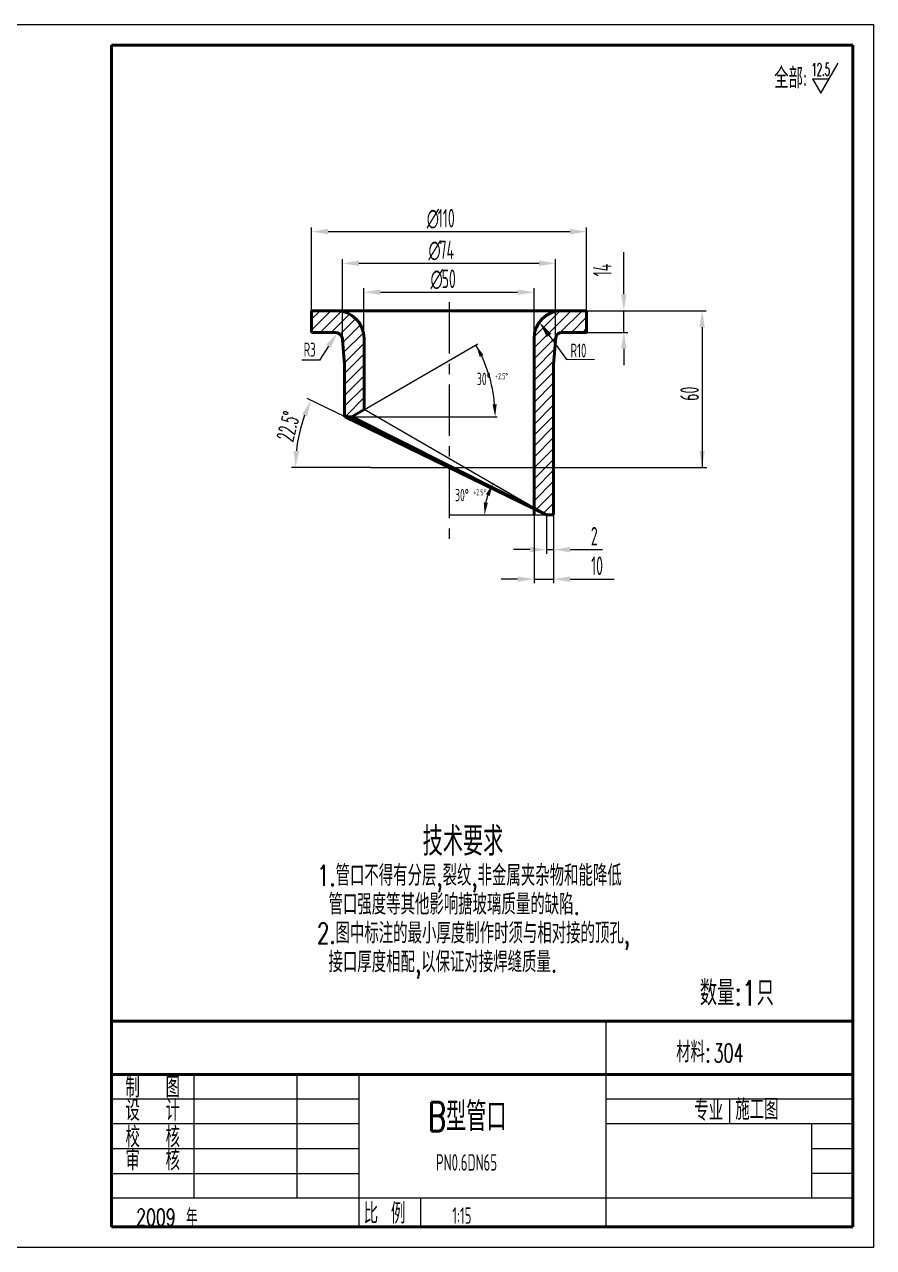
# Model space of a CAD drawing. Extents: x 2514 to 4956, y -860 to 401.
# Drawn here: x 4073.9 to 4280, y -403.4 to -106.4 of the extents above; entities that cross this region are included whole.
import ezdxf

# ---------------------------------------------------------------- set-up
doc = ezdxf.new("R2010")
doc.units = 0
doc.header["$LTSCALE"] = 5
doc.header["$MEASUREMENT"] = 0
doc.linetypes.add('CENTER', pattern=[2, 1.25, -0.25, 0.25, -0.25])
doc.layers.get('0').update_dxf_attribs({"linetype": 'CONTINUOUS', "lineweight": 18})
for name, color, linetype, lineweight in [('1', 1, 'CONTINUOUS', 40), ('2', 7, 'CENTER', 18), ('5', 7, 'CONTINUOUS', 18)]:
    doc.layers.add(name, color=color, linetype=linetype, lineweight=lineweight)
doc.styles.add('HZ', font='txt', dxfattribs={"width": 0.5, "bigfont": 'hztxt'})
doc.styles.get("Standard").update_dxf_attribs({"font": 'isocp.shx', "width": 0.707, "bigfont": 'hztxt.shx'})

msp = doc.modelspace()

# ---------------------------------------------------------------- linework, layer by layer
for p, q in [((4070.01675, -106.35588), (4280.01675, -106.35588)), ((4280.01675, -106.35588), (4280.01675, -403.35588)), ((4143.57988, -175.87211), (4143.57988, -155.6512)), ((4147.57988, -156.6512), (4206.32988, -156.6512)), ((4210.32988, -175.87211), (4210.32988, -155.6512)), ((4219.38563, -171.87211), (4219.38563, -161.61961)), ((4151.05709, -182.36164), (4151.05709, -163.3554)), ((4155.05709, -164.3554), (4198.79222, -164.3554)), ((4202.79222, -183.69562), (4202.79222, -163.3554)), ((4156.2686, -181.24113), (4156.2686, -170.37694)), ((4160.2686, -171.37694), (4193.57988, -171.37694)), ((4197.57988, -182.62211), (4197.57988, -170.37694)), ((4143.57988, -177.90973), (4145.61749, -175.87211)), ((4143.57988, -180.56138), (4148.26914, -175.87211)), ((4145.67079, -181.12211), (4150.80811, -175.9848)), ((4148.32244, -181.12211), (4152.77067, -176.67389)), ((4150.58633, -181.50988), (4154.29966, -177.79654)), ((4197.57988, -184.89769), (4206.60545, -175.87211)), ((4197.59099, -182.23492), (4203.94269, -175.88323)), ((4203.96105, -181.16817), (4209.2571, -175.87211)), ((4206.65875, -181.12211), (4210.32988, -177.45099)), ((4210.32988, -175.87211), (4220.38563, -175.87211)), ((4219.38563, -181.12211), (4219.38563, -175.87211)), ((4220.38563, -175.87211), (4230.26329, -175.87211)), ((4230.26329, -175.87211), (4239.40681, -175.87211)), ((4151.15453, -183.59333), (4155.45291, -179.29495)), ((4209.3104, -181.12211), (4210.32988, -180.10264)), ((4210.32988, -181.12211), (4220.38563, -181.12211)), ((4238.40681, -179.87211), (4238.40681, -213.91604)), ((4151.34892, -186.05059), (4156.1821, -181.21741)), ((4151.54331, -188.50785), (4156.32988, -183.72128)), ((4153.32988, -201.6108), (4183.91172, -183.9494)), ((4197.57988, -187.54934), (4202.87593, -182.25329)), ((4201.23875, -181.86728), (4205.47077, -187.67959)), ((4147.69861, -184.50251), (4145.50867, -187.85486)), ((4151.57675, -191.12605), (4156.32988, -186.37293)), ((4197.57988, -190.20099), (4202.63219, -185.14868)), ((4219.38563, -185.12211), (4219.38563, -189.12211)), ((4145.50867, -187.85486), (4141.22329, -187.85486)), ((4151.57675, -193.77771), (4156.32988, -189.02458)), ((4197.57988, -192.85264), (4202.4044, -188.02812)), ((4205.47077, -187.67959), (4212.26252, -187.66134)), ((4151.57675, -196.42936), (4156.32988, -191.67623)), ((4197.57988, -195.50429), (4202.333, -190.75116)), ((4151.57675, -199.08101), (4156.32988, -194.32788)), ((4197.57988, -198.15594), (4202.333, -193.40281)), ((4151.69861, -201.6108), (4156.32988, -196.97953)), ((4197.57988, -200.80759), (4202.333, -196.05447)), ((4197.57988, -203.45924), (4202.333, -198.70612)), ((4153.32988, -201.6108), (4188.64523, -201.6108)), ((4155.74413, -200.21694), (4156.32988, -199.63118)), ((4197.57988, -206.11089), (4202.333, -201.35777)), ((4197.57988, -208.76254), (4202.333, -204.00942)), ((4197.67292, -211.32115), (4202.333, -206.66107)), ((4197.67292, -213.9728), (4202.333, -209.31272)), ((4197.67292, -216.62445), (4202.333, -211.96437)), ((4157.95985, -213.91604), (4239.57832, -213.91604)), ((4176.95488, -213.91604), (4239.57832, -213.91604)), ((4197.67292, -219.2761), (4202.333, -214.61602)), ((4197.67292, -221.92776), (4202.333, -217.26767)), ((4197.67292, -224.57941), (4202.333, -219.91932)), ((4199.84982, -225.005), (4202.43736, -222.41746)), ((4176.95488, -225.4265), (4202.333, -225.4265)), ((4197.57988, -225.52631), (4197.57988, -242.04789)), ((4200.57988, -225.4265), (4200.57988, -234.87905)), ((4202.07997, -225.4265), (4202.35474, -225.15173)), ((4202.333, -225.4265), (4202.333, -234.87905)), ((4196.57988, -233.87905), (4192.57988, -233.87905)), ((4200.57988, -233.87905), (4202.333, -233.87905)), ((4206.333, -233.87905), (4214.223, -233.87905)), ((4202.333, -234.87905), (4202.333, -242.04789)), ((4193.57988, -241.04789), (4189.57988, -241.04789)), ((4197.57988, -241.04789), (4202.333, -241.04789)), ((4206.333, -241.04789), (4217.058, -241.04789)), ((4215.01675, -348.35588), (4215.01675, -398.35588)), ((4115.01675, -361.35588), (4115.01675, -391.35588)), ((4140.01675, -361.35588), (4140.01675, -391.35588)), ((4155.01675, -361.35588), (4155.01675, -398.35588)), ((4155.01675, -367.35588), (4095.01675, -367.35588)), ((4275.01675, -367.35588), (4215.01675, -367.35588)), ((4275.01675, -367.35588), (4215.01675, -367.35588)), ((4245.01675, -367.35588), (4245.01675, -373.35588)), ((4155.01675, -373.35588), (4095.01675, -373.35588)), ((4275.01675, -373.35588), (4215.01675, -373.35588)), ((4275.01675, -373.35588), (4215.01675, -373.35588)), ((4265.01675, -391.35588), (4265.01675, -373.35588)), ((4155.01675, -379.35588), (4095.01675, -379.35588)), ((4275.01675, -379.35588), (4265.01675, -379.35588)), ((4095.01675, -385.35588), (4155.01675, -385.35588)), ((4275.01675, -385.35588), (4265.01675, -385.35588)), ((4215.01675, -388.35588), (4215.01675, -398.35588)), ((4275.01675, -391.35588), (4095.01675, -391.35588)), ((4170.01675, -391.35588), (4170.01675, -398.35588)), ((4280.01675, -403.35588), (4070.01675, -403.35588))]:
    msp.add_line(p, q)
at = {"linetype": 'Continuous'}
for p, q in [((4267.21583, -123.05289), (4271.42244, -115.76682)), ((4265.21583, -119.58879), (4269.21583, -119.58879)), ((4265.21583, -119.58879), (4267.21583, -123.05289)), ((4151.69861, -201.6108), (4142.53532, -197.14631)), ((4197.57988, -223.69445), (4156.32988, -199.87875)), ((4157.95985, -213.91604), (4138.66742, -213.91604)), ((4197.57988, -223.69445), (4186.93412, -217.54812))]:
    msp.add_line(p, q, dxfattribs=at)
msp.add_arc((4153.32988, -201.6108), 34.81536, 4.9386415, 30.0069814)
for centre, radius, start, end in [((4176.95488, -213.91604), 37.28746, 160.1732887, 173.8506634), ((4200.57988, -225.4265), 15.00677, 161.4731485, 168.5268523), ((4200.57988, -225.4265), 15.00677, 161.4731485, 168.5268523)]:
    msp.add_arc(centre, radius, start, end, dxfattribs=at)
for points in [[(4147.57988, -155.98454), (4147.57988, -157.31787), (4143.57988, -156.6512)], [(4206.32988, -155.98454), (4206.32988, -157.31787), (4210.32988, -156.6512)], [(4155.05709, -163.68873), (4155.05709, -165.02207), (4151.05709, -164.3554)], [(4198.79222, -163.68873), (4198.79222, -165.02207), (4202.79222, -164.3554)], [(4160.2686, -170.71027), (4160.2686, -172.04361), (4156.2686, -171.37694)], [(4193.57988, -170.71027), (4193.57988, -172.04361), (4197.57988, -171.37694)], [(4218.71896, -171.87211), (4220.0523, -171.87211), (4219.38563, -175.87211)], [(4237.74015, -179.87211), (4239.07348, -179.87211), (4238.40681, -175.87211)], [(4147.14048, -184.13791), (4149.88622, -181.15373), (4148.25674, -184.86712)], [(4200.69981, -182.25969), (4198.88429, -178.63363), (4201.77769, -181.47487)], [(4218.71896, -185.12211), (4220.0523, -185.12211), (4219.38563, -181.12211)], [(4184.42238, -187.09074), (4185.30909, -186.62841), (4183.47874, -184.19945)], [(4188.51552, -198.59205), (4187.51645, -198.63513), (4188.14523, -201.6108)], [(4237.74015, -209.91604), (4239.07348, -209.91604), (4238.40681, -213.91604)], [(4196.57988, -233.21238), (4196.57988, -234.54572), (4200.57988, -233.87905)], [(4206.333, -233.21238), (4206.333, -234.54572), (4202.333, -233.87905)], [(4193.57988, -240.38122), (4193.57988, -241.71455), (4197.57988, -241.04789)], [(4206.333, -240.38122), (4206.333, -241.71455), (4202.333, -241.04789)]]:
    msp.add_solid(points)
for points in [[(4141.2636, -201.00958), (4142.49183, -201.52844), (4143.4343, -197.5843)], [(4140.54767, -209.95756), (4139.21626, -209.88604), (4139.66742, -213.91604)], [(4185.89501, -220.45265), (4186.80667, -220.86358), (4187.58364, -217.92312)], [(4185.89501, -220.45265), (4186.80667, -220.86358), (4187.58364, -217.92312)], [(4186.37047, -222.4915), (4185.37548, -222.39155), (4185.57311, -225.4265)], [(4186.37047, -222.4915), (4185.37548, -222.39155), (4185.57311, -225.4265)]]:
    msp.add_solid(points, dxfattribs=at)
at = {"layer": '1'}
for p, q in [((4095.01675, -398.35588), (4095.01675, -111.35588)), ((4095.01675, -111.35588), (4275.01675, -111.35588)), ((4275.01675, -111.35588), (4275.01675, -398.35588)), ((4210.32988, -175.87211), (4143.57988, -175.87211)), ((4143.57988, -175.87211), (4143.57988, -181.12211)), ((4210.32988, -175.87211), (4210.32988, -181.12211)), ((4143.57988, -181.12211), (4149.111, -181.12211)), ((4210.32988, -181.12211), (4204.32988, -181.12211)), ((4151.57675, -188.93057), (4151.10477, -182.96439)), ((4156.32988, -182.62211), (4156.32988, -199.87875)), ((4197.57988, -225.4265), (4197.57988, -182.62211)), ((4202.333, -188.93057), (4202.85267, -182.36164)), ((4151.57675, -201.6108), (4151.57675, -188.93057)), ((4202.333, -225.32669), (4202.333, -188.93057)), ((4153.32988, -201.6108), (4151.57675, -201.6108)), ((4200.57988, -225.4265), (4151.69861, -201.6108)), ((4156.32988, -199.87875), (4153.32988, -201.6108)), ((4153.32988, -201.6108), (4200.57988, -225.4265)), ((4197.57988, -223.69445), (4200.57988, -225.4265)), ((4200.57988, -225.4265), (4202.333, -225.4265)), ((4095.01675, -348.35588), (4275.01675, -348.35588)), ((4275.01675, -348.35588), (4095.01675, -348.35588)), ((4275.01675, -361.35588), (4095.01675, -361.35588)), ((4275.01675, -398.35588), (4095.01675, -398.35588)), ((4095.01675, -398.35588), (4275.01675, -398.35588)), ((4275.01675, -398.35588), (4095.01675, -398.35588))]:
    msp.add_line(p, q, dxfattribs=at)
for centre, radius, start, end in [((4149.57988, -182.62211), 6.75, 0, 90), ((4204.32988, -182.62211), 6.75, 90, 180), ((4149.111, -183.12211), 2, 4.5232102, 90), ((4204.32988, -182.62211), 1.5, 90, 170)]:
    msp.add_arc(centre, radius, start, end, dxfattribs=at)
at = {"layer": '2', "ltscale": 2}
msp.add_line((4176.95488, -173.75075), (4176.95488, -231.36826), dxfattribs=at)

# ---------------------------------------------------------------- texts
at = {"linetype": 'Continuous', "style": 'HZ', "width": 0.5}
msp.add_text('12.5', height=3, dxfattribs=at).set_placement((4264.9503, -118.79119))
at = {"linetype": 'Continuous'}
for s, height, width, p in [('全部:', 5, 0.7, (4255.87556, -121.84847)), ('+2.5%%D', 1.5, 0.63, (4188.13239, -192.50573)), ('+2.5%%D', 1.5, 0.63, (4182.82375, -220.71333)), ('PN0.6DN65', 4, 0.63, (4173.76333, -384.6934))]:
    msp.add_text(s, height=height, dxfattribs=dict(at, width=width)).set_placement(p)
for s, height, width, p in [('∅', 4.5, 0.6, (4171.54152, -155.6512)), ('110', 4.5, 0.6, (4174.24152, -155.6512)), ('∅', 4.5, 0.6, (4171.95451, -163.3554)), ('74', 4.5, 0.6, (4174.65451, -163.3554)), ('∅', 4.5, 0.6, (4172.45488, -170.37694)), ('50', 4.5, 0.6, (4175.15488, -170.37694)), ('R10', 3.375, 0.63, (4206.45225, -187.22374)), ('30%%d', 3, 0.63, (4183.71976, -193.92409)), ('30%%d', 3, 0.63, (4178.41112, -222.13169)), ('2', 4.5, 0.6, (4211.378, -232.87905)), ('10', 4.5, 0.6, (4211.4455, -240.04789)), ('1:15', 4, 0.63, (4177.7287, -397.59726))]:
    msp.add_text(s, height=height, dxfattribs=dict(width=width)).set_placement(p)
at = {"width": 0.6}
for s, p in [('14', (4216.39734, -167.49845)), ('60', (4237.59942, -197.73524))]:
    msp.add_text(s, height=4.5, rotation=90, dxfattribs=at).set_placement(p)
at = {"style": 'HZ'}
for s, height, width, p in [('1.管口不得有分层,裂纹,非金属夹杂物和能降低', 5, 0.7, (4144.87881, -315.51471)), ('  管口强度等其他影响搪玻璃质量的缺陷.', 5, 0.7, (4141.43212, -322.51471)), ('2.图中标注的最小厚度制作时须与相对接的顶孔,', 5, 0.7, (4144.87881, -329.51471)), ('  接口厚度相配,以保证对接焊缝质量.', 5, 0.7, (4141.43212, -336.51471)), ('材料:', 5, 0.7, (4232.07633, -358.37606)), ('304', 4.5, 0.63, (4241.16203, -358.35524)), ('制  图', 5, 0.7, (4098.38578, -366.95278)), ('设  计', 5, 0.7, (4098.38578, -372.55754)), ('B型管口', 7, 0.7, (4171.80639, -375.06873)), ('专业', 5, 0.7, (4236.48537, -372.55754)), ('施工图', 5, 0.7, (4246.44382, -372.33609)), ('校  核', 5, 0.7, (4098.38578, -379.02457)), ('审  核', 5, 0.7, (4098.38578, -384.62933)), ('2009 年', 4, 0.7, (4100.97515, -397.99453)), ('比 例', 5, 0.7, (4156.21498, -397.56339))]:
    msp.add_text(s, height=height, dxfattribs=dict(at, width=width)).set_placement(p)
at = {"layer": '1', "linetype": 'Continuous', "style": 'HZ', "width": 0.5}
msp.add_text('22.5°', height=4, rotation=75.9459364, dxfattribs=at).set_placement((4139.00402, -207.85197))
at = {"layer": '1', "width": 0.7}
msp.add_text('技术要求', height=7, dxfattribs=at).set_placement((4170.53608, -308.19926))
at = {"layer": '1', "style": 'HZ', "width": 0.7}
msp.add_text('数量:1只', height=6, dxfattribs=at).set_placement((4237.83252, -344.55312))
at = {"layer": '5', "width": 0.63}
msp.add_text('R3', height=3.375, dxfattribs=at).set_placement((4141.64482, -187.00764))

doc.saveas('drawing.dxf')
